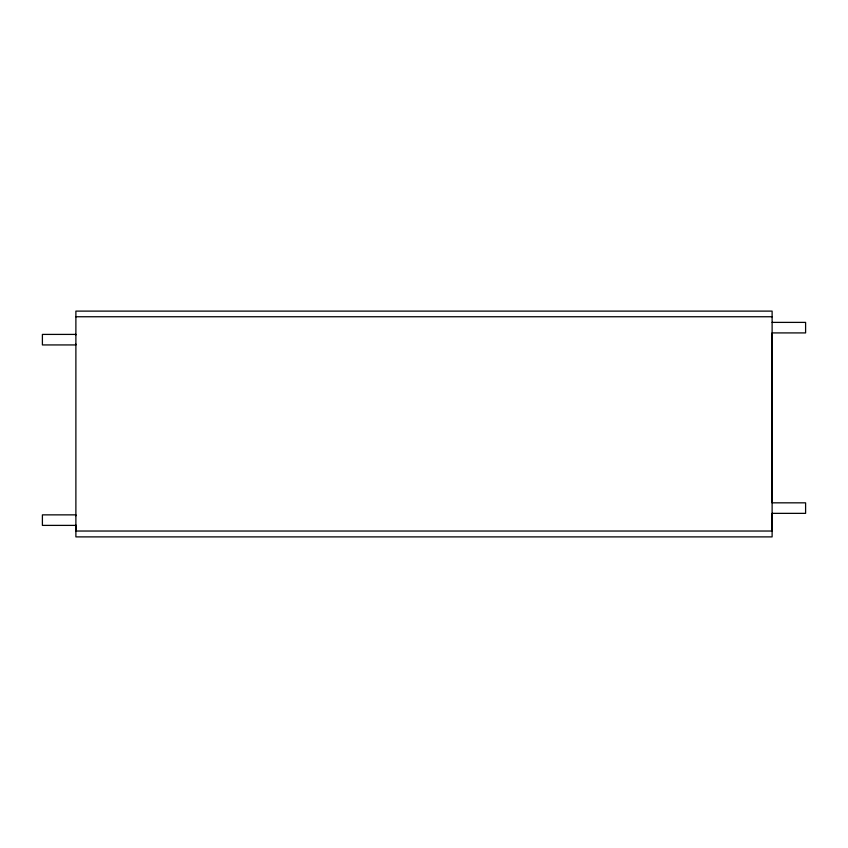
<?xml version="1.0" encoding="UTF-8"?>
<svg xmlns="http://www.w3.org/2000/svg" width="848" height="848" viewBox="0 0 848 848"><rect width="100%" height="100%" fill="white"/><g stroke="black" fill="none" stroke-linecap="round" stroke-linejoin="round"><path stroke-width="1.27" d="M75.885 316.749L772.115 316.749M772.115 322.388L805.6 322.388L805.6 332.914L772.115 332.914L772.115 502.832L805.6 502.832L805.6 513.358L772.115 513.358L772.115 531.028L75.885 531.028L75.885 514.863L42.4 514.863L42.4 525.389L75.885 525.389M75.885 334.875L75.885 311.11L772.115 311.11L772.115 536.89L75.885 536.89L75.885 525.007M75.885 344.118L75.885 515.764M75.885 334.409L75.885 344.935L42.4 344.935L42.4 334.409L75.885 334.409"/></g></svg>
